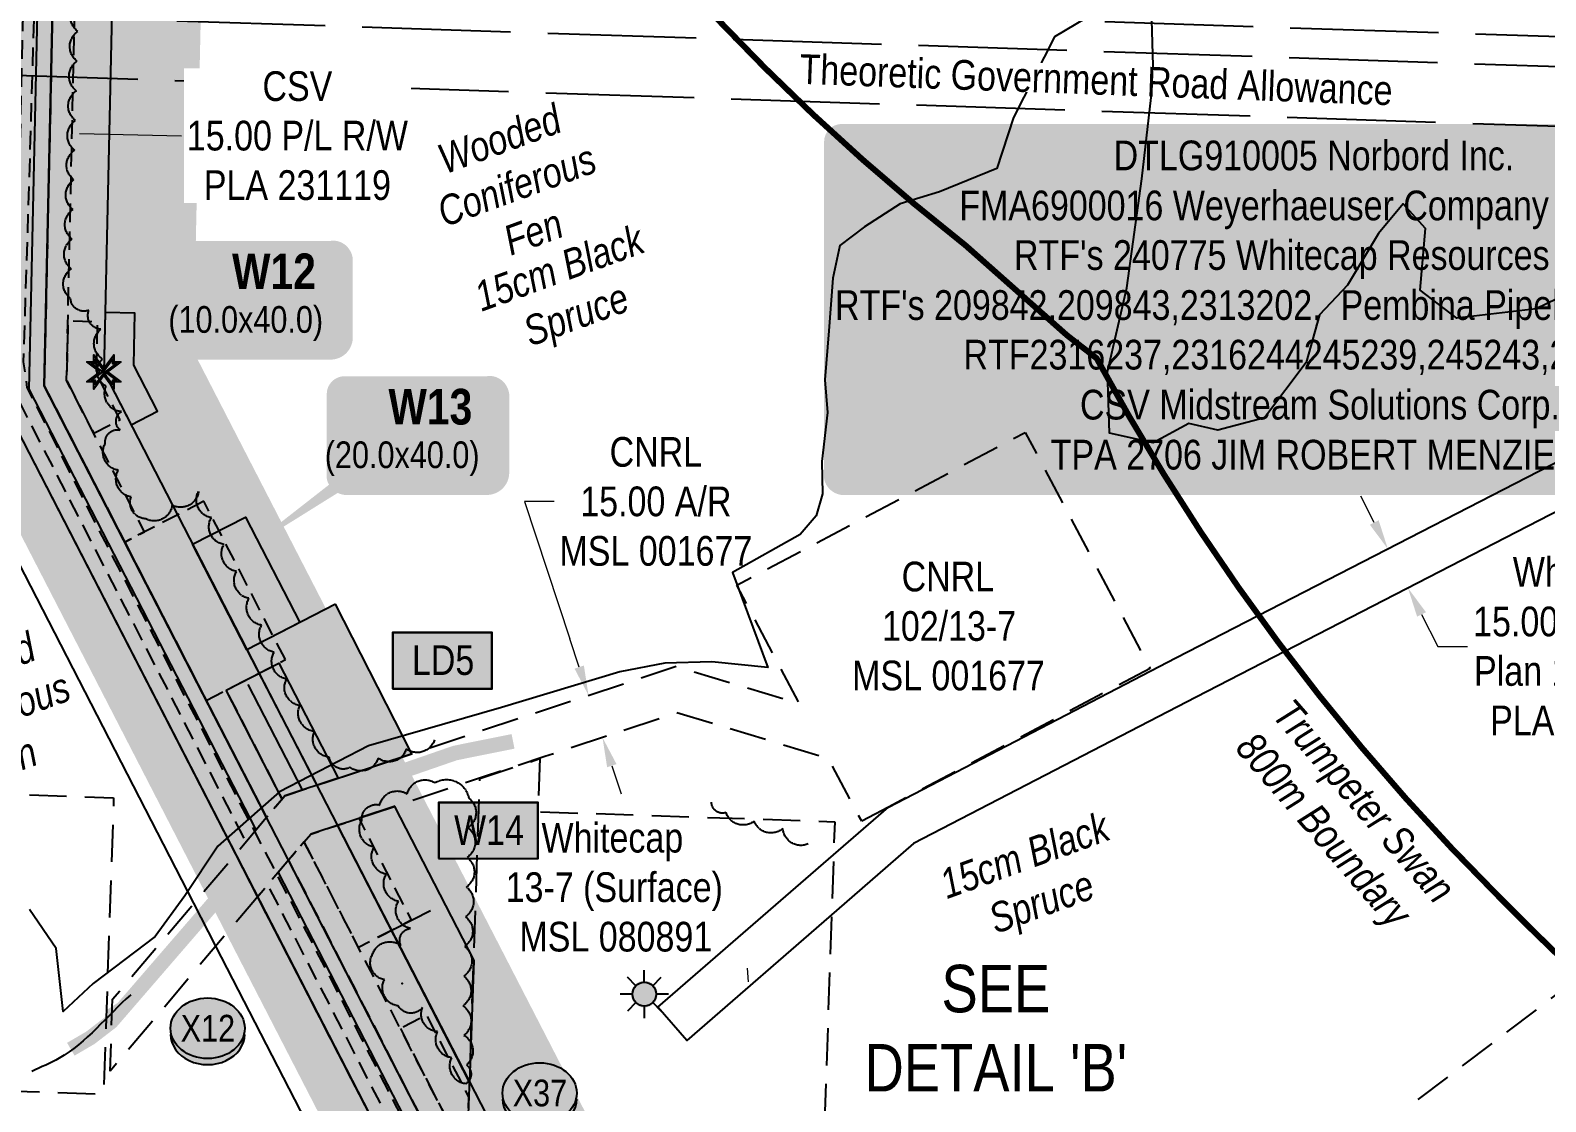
# Model space of a CAD drawing. Extents: x 347027 to 352250, y 6156875 to 6165050.
# Drawn here: x 349013 to 349524, y 6161330 to 6161691 of the extents above; entities that cross this region are included whole.
import ezdxf
from ezdxf.enums import TextEntityAlignment as Align

# ---------------------------------------------------------------- set-up
doc = ezdxf.new("R2010")
doc.units = 0
doc.header["$LTSCALE"] = 5
doc.header["$PDSIZE"] = 20
for name, pattern in [('0', [1, 1, 0]), ('DASHDOT2', [5, 2.5, -1.25, 0, -1.25]), ('foc-ACCESSROAD', [3.75, 2.5, -1.25]), ('foc-UNSURVEYED', [12.5, 10, -2.5]), ('HIDDEN2', [1.875, 1.25, -0.625]), ('UG_PIPE', [1.875, 1.25, -0.625])]:
    doc.linetypes.add(name, pattern=pattern)
doc.layers.get('Defpoints').update_dxf_attribs({"color": 9})
for name, color, linetype in [('AS-PIPE-UG', 44, 'UG_PIPE'), ('AS-ROADS', 254, 'Continuous'), ('AS-SURFACE IMPACT', 7, 'Continuous'), ('AS-WILDLIFE', 131, 'DASHDOT2'), ('C-RW', 13, 'Continuous'), ('DETAIL-T', 7, 'Continuous'), ('F-RW', 190, 'Continuous'), ('F-WS', 190, 'foc-ACCESSROAD'), ('F-WS-S', 190, 'Continuous'), ('L-MON', 1, 'Continuous'), ('L-ROAD-T', 7, 'Continuous'), ('L-USEC', 7, 'foc-UNSURVEYED'), ('P-BUFFER-H 30m', 51, 'Continuous'), ('P-CROSSINGS', 250, 'Continuous'), ('P-PROPOSED', 10, 'Continuous'), ('P-PROPOSED-H', 21, 'Continuous'), ('P-TEMP-BLOCKS', 250, 'Continuous'), ('P-TEMP-H', 41, 'Continuous'), ('P-TEMP_LOG DECK', 46, 'Continuous'), ('P-TEMP_WORKSPACE', 46, 'Continuous'), ('P-WORKAREA', 113, 'Continuous'), ('P-WORKAREA-H', 111, 'Continuous'), ('T-BUSH', 110, '0'), ('T-BUSH-T', 110, 'Continuous'), ('T-EXISTING TFA', 220, 'HIDDEN2'), ('WETLAND', 143, 'Continuous'), ('WETLAND-T', 146, 'Continuous')]:
    doc.layers.add(name, color=color, linetype=linetype)
for name, color, linetype, lineweight in [('C-RW-T', 13, 'Continuous', 9), ('F-RW-T', 190, 'Continuous', 9), ('F-WS-T', 190, 'Continuous', 9), ('T-TEXT', 48, 'Continuous', 18)]:
    doc.layers.add(name, color=color, linetype=linetype, lineweight=lineweight)
doc.layers.add('CSV_Points', color=7, linetype='Continuous', plot=False)
doc.styles.add('100L', font='ARIALN.TTF', dxfattribs={"height": 11})
doc.styles.add('240', font='ARIALN.TTF', dxfattribs={"height": 30})
doc.styles.add('80', font='ARIALN.TTF', dxfattribs={"height": 10})
doc.styles.add('80CG', font='ARIALN.TTF', dxfattribs={"height": 10})
doc.styles.add('80L', font='ARIALN.TTF', dxfattribs={"height": 10})
doc.styles.add('BOLD', font='ARIALNB.TTF')
doc.styles.add('Crossing', font='ARIALN.TTF', dxfattribs={"height": 10})
doc.dimstyles.new('Compass 5 000', dxfattribs={"dimscale": 5, "dimtxt": 9, "dimasz": 2, "dimexe": 0.2, "dimexo": 0.0625, "dimgap": 0.5, "dimtad": 0, "dimtih": 1, "dimtoh": 1, "dimzin": 0, "dimdsep": 46, "dimtxsty": '80CG', "dimcen": 0.1, "dimse1": 1, "dimse2": 1, "dimclrd": 256, "dimclrt": 256, "dimaunit": 1, "dimadec": 4, "dimazin": 0, "dimtfac": 0.06, "dimtofl": 0, "dimtmove": 0, "dimatfit": 1, "dimfxl": 0.2, "dimtolj": 1, "dimtzin": 0, "dimlwd": -1, "dimarcsym": 0})

# ---------------------------------------------------------------- blocks, each defined once
blk = doc.blocks.new('*U34')
h = blk.add_hatch(color=255)
edge = h.paths.add_edge_path()
edge.add_line((-159, -62.5), (159, -62.5))
edge.add_arc((159, -56.5), 6, 270, 360)
edge.add_line((165, -56.5), (165, 55))
edge.add_arc((159, 55), 6, 0, 90)
edge.add_line((159, 61), (-159, 61))
edge.add_arc((-159, 55), 6, 90, 180)
edge.add_line((-165, 55), (-165, -56.5))
edge.add_arc((-159, -56.5), 6, 180, 270)
at = {"color": 44, "flags": 128}
blk.add_lwpolyline([(-159, -62.5, 3, 3, 0), (159, -62.5, 3, 3, 0.414214), (165, -56.5, 3, 3, 0), (165, 55, 3, 0, 0.414214), (159, 61, 0, 0, 0), (-159, 61, 0, 0, 0.414214), (-165, 55, 0, 0, 0), (-165, -56.5, 0, 3, 0.414214)], format="xyseb", close=True, dxfattribs=at)
at = {"color": 44, "style": '80'}
blk.add_attdef('ENTER_TEXT_001', (-35.99, -5), '', height=10, dxfattribs=at)
blk = doc.blocks.new('*D112')
at = {"layer": 'C-RW-T', "transparency": 16777216}
for p, q in [((348994.77, 6161657.14), (348984.77, 6161657.36)), ((349029.76, 6161656.36), (349064.09, 6161655.6))]:
    blk.add_line(p, q, dxfattribs=at)
for points in [[(348994.8, 6161658.81), (348994.73, 6161655.47), (349004.77, 6161656.92)], [(349029.79, 6161658.03), (349029.72, 6161654.7), (349019.76, 6161656.58)]]:
    blk.add_solid(points, dxfattribs=at)
at = {"layer": 'Defpoints', "color": 0, "transparency": 16777216}
for p in [(349004.72, 6161654.82), (349019.71, 6161654.49), (349019.76, 6161656.58)]:
    blk.add_point(p, dxfattribs=at)
at = {"layer": 'C-RW-T', "transparency": 16777216, "insert": (349103.18, 6161655.6), "char_height": 10, "attachment_point": 5, "style": '80CG', "bg_fill": 3, "box_fill_scale": 1.1, "bg_fill_color": 256, "bg_fill_true_color": 13158600, "bg_fill_transparency": 0}
blk.add_mtext('\\A1;CSV\\P15.00 P/L R/W\\PPLA 231119', dxfattribs=at)
blk = doc.blocks.new('*D75')
at = {"layer": 'Defpoints', "color": 0, "transparency": 16777216}
for p in [(349201.27, 6161467.16), (349129.04, 6161443.25), (349133.75, 6161429.02)]:
    blk.add_point(p, dxfattribs=at)
at = {"layer": 'F-RW-T', "transparency": 16777216}
for p, q in [((349189.68, 6161532.39), (349179.68, 6161532.39)), ((349179.68, 6161532.39), (349194.99, 6161486.15)), ((349198.13, 6161476.65), (349194.99, 6161486.15)), ((349209.12, 6161443.43), (349212.27, 6161433.94))]:
    blk.add_line(p, q, dxfattribs=at)
for points in [[(349199.71, 6161477.18), (349196.55, 6161476.13), (349201.27, 6161467.16)], [(349210.71, 6161443.95), (349207.54, 6161442.91), (349205.98, 6161452.92)]]:
    blk.add_solid(points, dxfattribs=at)
at = {"layer": 'F-RW-T', "transparency": 16777216, "insert": (349223.96, 6161532.39), "char_height": 10, "attachment_point": 5, "style": '80CG'}
blk.add_mtext('\\A1;CNRL\\P15.00 A/R\\PMSL 001677', dxfattribs=at)
blk = doc.blocks.new('*D79')
at = {"layer": 'Defpoints', "color": 0, "transparency": 16777216}
for p in [(349535.08, 6161549.63), (349541.86, 6161536.45), (349477.37, 6161503.28)]:
    blk.add_point(p, dxfattribs=at)
at = {"layer": 'F-RW-T', "transparency": 16777216}
for p, q in [((349466.02, 6161525.35), (349461.45, 6161534.24)), ((349481.95, 6161494.39), (349487.49, 6161483.61)), ((349487.49, 6161483.61), (349497.49, 6161483.61))]:
    blk.add_line(p, q, dxfattribs=at)
for points in [[(349467.5, 6161526.11), (349464.54, 6161524.59), (349470.59, 6161516.46)], [(349483.43, 6161495.15), (349480.46, 6161493.63), (349477.37, 6161503.28)]]:
    blk.add_solid(points, dxfattribs=at)
at = {"layer": 'F-RW-T', "transparency": 16777216, "insert": (349536.58, 6161483.61), "char_height": 10, "attachment_point": 5, "style": '80CG'}
blk.add_mtext('\\A1;Whitecap\\P15.00 P/L R/W\\PPlan 102 3690\\PPLA 081165', dxfattribs=at)
blk = doc.blocks.new('TEMP')
h = blk.add_hatch(color=255)
h.dxf.hatch_style = 1
h.paths.add_polyline_path([(-1.15, -0.67), (-0.67, -0.67), (-0.67, -1.15), (0, -0.25), (0.67, -1.15), (0.67, -0.67), (1.15, -0.67), (0.25, 0), (1.15, 0.67), (0.67, 0.67), (0.67, 1.15), (0, 0.25), (-0.67, 1.15), (-0.67, 0.67), (-1.15, 0.67), (-0.25, 0)])
h = blk.add_hatch(color=1)
h.dxf.hatch_style = 1
h.paths.add_polyline_path([(-0.06, 0), (0.57, -0.85), (0.57, -0.36), (0, 0.06), (-0.85, -0.57), (-0.36, -0.57), (0.06, 0), (-0.57, 0.85), (-0.57, 0.36), (0, -0.06), (0.85, 0.57), (0.36, 0.57)])
at = {"color": 1}
for p, q in [((-0.08, 0), (0.08, 0)), ((0, 0.08), (0, -0.08))]:
    blk.add_line(p, q, dxfattribs=at)
at = {"color": 255, "flags": 128}
blk.add_lwpolyline([(-0.25, 0), (-1.15, 0.67), (-0.67, 0.67), (-0.67, 1.15), (0, 0.25), (0.67, 1.15), (0.67, 0.67), (1.15, 0.67), (0.25, 0), (1.15, -0.67), (0.67, -0.67), (0.67, -1.15), (0, -0.25), (-0.67, -1.15), (-0.67, -0.67), (-1.15, -0.67)], close=True, dxfattribs=at)
at = {"color": 1, "flags": 128}
blk.add_lwpolyline([(-0.08, 0), (-0.85, 0.57), (-0.57, 0.57), (-0.57, 0.85), (0, 0.08), (0.57, 0.85), (0.57, 0.57), (0.85, 0.57), (0.08, 0), (0.85, -0.57), (0.57, -0.57), (0.57, -0.85), (0, -0.08), (-0.57, -0.85), (-0.57, -0.57), (-0.85, -0.57)], close=True, dxfattribs=at)
blk = doc.blocks.new('xing2')
h = blk.add_hatch(color=50)
h.dxf.hatch_style = 1
edge = h.paths.add_edge_path()
edge.add_ellipse((0, 0), major_axis=(-12.5, 0), ratio=0.816297, start_angle=0, end_angle=360)
h = blk.add_hatch(color=250)
h.dxf.hatch_style = 1
edge = h.paths.add_edge_path()
edge.add_ellipse((0, -2.05), major_axis=(-12.5, 0), ratio=0.816297, start_angle=0, end_angle=180)
edge.add_line((12.5, -2.05), (12.5, 0))
edge.add_ellipse((0, 0), major_axis=(-12.5, 0), ratio=0.816297, start_angle=0, end_angle=180, ccw=False)
edge.add_line((-12.5, 0), (-12.5, -2.05))
at = {"color": 250}
blk.add_ellipse((0, 0), major_axis=(-12.5, 0), ratio=0.816297, dxfattribs=at)
blk.add_ellipse((0, -2.05), major_axis=(-12.5, 0), ratio=0.816297, start_param=0, end_param=3.141593, dxfattribs=at)
at = {"color": 250, "style": 'Crossing'}
blk.add_attdef('CROSSING', text='', height=9, dxfattribs=at).set_placement((0.09, 0.02), align=Align.MIDDLE_CENTER)
at = {"color": 250, "style": 'Crossing', "flags": 1}
for tag, p in [('OWNER', (0.09, -12.49)), ('DESCRIPTION', (0.09, -25.77)), ('LOCATION', (0.09, -39.3)), ('DWG_REF', (0.09, -52.84))]:
    blk.add_attdef(tag, text='', height=9, dxfattribs=at).set_placement(p, align=Align.MIDDLE_CENTER)
blk = doc.blocks.new('*U166')
h = blk.add_hatch(color=191)
edge = h.paths.add_edge_path()
edge.add_line((-24, -20), (24, -20))
edge.add_arc((24, -14), 6, 270, 360)
edge.add_line((30, -14), (30, 12.5))
edge.add_arc((24, 12.5), 6, 0, 90)
edge.add_line((24, 18.5), (-24, 18.5))
edge.add_arc((-24, 12.5), 6, 90, 180)
edge.add_line((-30, 12.5), (-30, -14))
edge.add_arc((-24, -14), 6, 180, 270)
at = {"color": 250, "flags": 128}
blk.add_lwpolyline([(-24, -20, 3, 3, 0), (24, -20, 3, 3, 0.414214), (30, -14, 3, 3, 0), (30, 12.5, 3, 0, 0.414214), (24, 18.5, 0, 0, 0), (-24, 18.5, 0, 0, 0.414214), (-30, 12.5, 0, 0, 0), (-30, -14, 0, 3, 0.414214)], format="xyseb", close=True, dxfattribs=at)
at = {"flags": 128}
blk.add_lwpolyline([(-40.71, -22.74, 0, 7.5, 0), (0, 0, 0, 0, 0)], format="xyseb", dxfattribs=at)
at = {"color": 250}
for tag, p, height, style in [('TEMP_AREA_W1_001', (-9.21, 2.24), 12, 'BOLD'), ('ENTER_TEXT_001', (-30.66, -12.47), 9, '80')]:
    blk.add_attdef(tag, p, '', height=height, dxfattribs=dict(at, style=style))
blk = doc.blocks.new('*U171')
h = blk.add_hatch(color=191)
edge = h.paths.add_edge_path()
edge.add_line((-24, -20), (24, -20))
edge.add_arc((24, -14), 6, 270, 360)
edge.add_line((30, -14), (30, 12.5))
edge.add_arc((24, 12.5), 6, 0, 90)
edge.add_line((24, 18.5), (-24, 18.5))
edge.add_arc((-24, 12.5), 6, 90, 180)
edge.add_line((-30, 12.5), (-30, -14))
edge.add_arc((-24, -14), 6, 180, 270)
at = {"color": 250, "flags": 128}
blk.add_lwpolyline([(-24, -20, 3, 3, 0), (24, -20, 3, 3, 0.414214), (30, -14, 3, 3, 0), (30, 12.5, 3, 0, 0.414214), (24, 18.5, 0, 0, 0), (-24, 18.5, 0, 0, 0.414214), (-30, 12.5, 0, 0, 0), (-30, -14, 0, 3, 0.414214)], format="xyseb", close=True, dxfattribs=at)
at = {"flags": 128}
blk.add_lwpolyline([(-58.46, -40.88, 0, 7.5, 0), (0, 0, 0, 0, 0)], format="xyseb", dxfattribs=at)
at = {"color": 250}
for tag, p, height, style in [('TEMP_AREA_W1_001', (-9.21, 2.24), 12, 'BOLD'), ('ENTER_TEXT_001', (-30.66, -12.47), 9, '80')]:
    blk.add_attdef(tag, p, '', height=height, dxfattribs=dict(at, style=style))
blk = doc.blocks.new('Temporary Area')
h = blk.add_hatch(color=191)
h.dxf.hatch_style = 1
h.paths.add_polyline_path([(-16.83, -9.44), (16.33, -9.44), (16.33, 9.05), (-16.83, 9.05)])
at = {"color": 250}
for points in [[(-17.03, -9.64), (16.53, -9.64), (16.53, 9.25), (-17.03, 9.25)], [(-16.93, -9.54), (16.43, -9.54), (16.43, 9.15), (-16.93, 9.15)]]:
    blk.add_lwpolyline(points, close=True, dxfattribs=at)
at = {"color": 250, "style": '80L'}
blk.add_attdef('TEMPORARY', text='', height=9, dxfattribs=at).set_placement((0, -0.15), align=Align.MIDDLE_CENTER)
blk = doc.blocks.new('GAS')
h = blk.add_hatch(color=255)
h.dxf.hatch_style = 1
edge = h.paths.add_edge_path()
edge.add_arc((0, 0), 0.9, 0, 360)
for p, q in [((-0.57, 0.57), (-1.14, 1.14)), ((0, 0.81), (0, 1.62)), ((0.57, 0.57), (1.14, 1.14)), ((-0.81, 0), (-1.62, 0)), ((1.62, 0), (0.81, 0)), ((-0.57, -0.57), (-1.14, -1.14)), ((0, -0.81), (0, -1.62)), ((1.14, -1.14), (0.57, -0.57))]:
    blk.add_line(p, q)
blk.add_circle((0, 0), 0.8)

msp = doc.modelspace()

# ---------------------------------------------------------------- hatches: boundary and pattern name
at = {"layer": 'P-BUFFER-H 30m'}
h = msp.add_hatch(color=256, dxfattribs=at)
h.dxf.hatch_style = 1
edge = h.paths.add_edge_path()
edge.add_line((350561.679, 6159856.31), (350365.971, 6160285.611))
edge.add_line((350365.971, 6160285.611), (350220.064, 6160604.78))
edge.add_line((350220.064, 6160604.78), (350183.732, 6160605.048))
edge.add_arc((350183.953, 6160635.039), 29.992, 204.53263, 269.57728, ccw=False)
edge.add_line((350156.668, 6160622.586), (350114.564, 6160714.837))
edge.add_line((350114.564, 6160714.837), (349783.39, 6160716.713))
edge.add_arc((349766.947, 6160741.796), 29.992, 269.67404, 303.24652, ccw=False)
edge.add_line((349766.776, 6160711.805), (349618.728, 6160712.647))
edge.add_arc((349618.898, 6160742.639), 29.992, 216.84616, 269.67404, ccw=False)
edge.add_line((349594.897, 6160724.653), (349508.141, 6160840.428))
edge.add_line((349508.141, 6160840.428), (349357.079, 6160871.781))
edge.add_arc((349363.174, 6160901.148), 29.992, 207.25605, 258.27461, ccw=False)
edge.add_line((349336.512, 6160887.412), (348991.208, 6161557.689))
edge.add_arc((349017.87, 6161571.424), 29.992, 178.72983, 207.25605, ccw=False)
edge.add_line((348987.885, 6161572.089), (348997.625, 6162011.367))
edge.add_line((348997.625, 6162011.367), (348940.987, 6162170.886))
edge.add_arc((348969.25, 6162180.921), 29.992, 164.58089, 199.54752, ccw=False)
edge.add_line((348940.338, 6162188.895), (348956.07, 6162245.937))
edge.add_line((348956.07, 6162245.937), (348974.144, 6162772.889))
edge.add_arc((349004.119, 6162771.861), 29.992, 166.39178, 178.03557, ccw=False)
edge.add_line((348974.968, 6162778.918), (348986.248, 6162825.512))
edge.add_line((348986.248, 6162825.512), (348996.803, 6163215.55))
edge.add_arc((349026.784, 6163214.739), 29.992, 160.53883, 178.44987, ccw=False)
edge.add_line((348998.505, 6163224.731), (349019.062, 6163282.907))
edge.add_line((349019.062, 6163282.907), (349024.619, 6163391.279))
edge.add_line((349024.619, 6163391.279), (349029.381, 6163608.615))
edge.add_arc((349059.366, 6163607.958), 29.992, 178.04193, 178.74483, ccw=False)
edge.add_line((349029.392, 6163608.983), (349039.815, 6163913.859))
edge.add_line((349039.815, 6163913.859), (349023.271, 6163975.867))
edge.add_arc((349052.25, 6163983.598), 29.992, 178.00118, 194.93846, ccw=False)
edge.add_line((349022.276, 6163984.644), (349041.614, 6164538.74))
edge.add_arc((349071.588, 6164537.694), 29.992, 88.00118, 178.00118, ccw=False)
edge.add_line((349072.634, 6164567.668), (349092.616, 6164566.97))
edge.add_arc((349091.57, 6164536.996), 29.992, -1.99676, 88.00118, ccw=False)
edge.add_line((349121.544, 6164535.951), (349102.465, 6163988.719))
edge.add_line((349102.465, 6163988.719), (349118.972, 6163926.759))
edge.add_arc((349089.991, 6163919.038), 29.992, -1.95528, 14.91783, ccw=False)
edge.add_line((349119.966, 6163918.014), (349109.338, 6163606.697))
edge.add_line((349109.338, 6163606.697), (349104.563, 6163388.794))
edge.add_arc((349074.578, 6163389.451), 29.992, 357.06446, 358.74483, ccw=False)
edge.add_line((349104.531, 6163387.915), (349098.564, 6163271.561))
edge.add_arc((349068.612, 6163273.097), 29.992, 340.53887, 357.06446, ccw=False)
edge.add_line((349096.89, 6163263.105), (349076.539, 6163205.512))
edge.add_line((349076.539, 6163205.512), (349066.055, 6162818.071))
edge.add_arc((349036.074, 6162818.883), 29.992, 346.39619, 358.44987, ccw=False)
edge.add_line((349065.224, 6162811.828), (349053.905, 6162765.055))
edge.add_line((349053.905, 6162765.055), (349035.804, 6162237.302))
edge.add_arc((349005.829, 6162238.33), 29.992, 344.58089, 358.03557, ccw=False)
edge.add_line((349034.742, 6162230.356), (349021.628, 6162182.809))
edge.add_line((349021.628, 6162182.809), (349076.07, 6162029.474))
edge.add_arc((349047.807, 6162019.439), 29.992, -1.27017, 19.54752, ccw=False)
edge.add_line((349077.791, 6162018.775), (349068.13, 6161583.021))
edge.add_line((349068.13, 6161583.021), (349396.688, 6160945.244))
edge.add_line((349396.688, 6160945.244), (349542.899, 6160914.898))
edge.add_arc((349536.804, 6160885.531), 29.992, 36.84697, 78.27461, ccw=False)
edge.add_line((349560.805, 6160903.517), (349644.01, 6160792.484))
edge.add_line((349644.01, 6160792.484), (349731.34, 6160791.99))
edge.add_arc((349747.777, 6160766.903), 29.992, 89.67556, 123.23317, ccw=False)
edge.add_line((349747.947, 6160796.894), (350146.943, 6160794.635))
edge.add_arc((350146.773, 6160764.643), 29.992, 24.53468, 89.67556, ccw=False)
edge.add_line((350174.057, 6160777.097), (350216.192, 6160684.79))
edge.add_line((350216.192, 6160684.79), (350252.67, 6160684.52))
edge.add_arc((350252.448, 6160654.529), 29.992, 24.54495, 89.57728, ccw=False)
edge.add_line((350279.73, 6160666.988), (350438.731, 6160318.817))
edge.add_line((350438.731, 6160318.817), (350631.522, 6159895.841))
edge.add_line((350631.522, 6159895.841), (350638.648, 6159888.334))
edge.add_arc((350616.895, 6159867.686), 29.992, 24.5325, 43.50837, ccw=False)
edge.add_line((350644.18, 6159880.139), (350902.004, 6159315.244))
edge.add_line((350902.004, 6159315.244), (351126.157, 6158824.124))
edge.add_line((351126.157, 6158824.124), (351234.707, 6158605.614))
edge.add_arc((351207.847, 6158592.27), 29.992, 26.12968, 26.41697, ccw=False)
edge.add_line((351234.774, 6158605.479), (351316.752, 6158438.36))
edge.add_arc((351289.825, 6158425.151), 29.992, 18.81193, 26.12968, ccw=False)
edge.add_line((351318.215, 6158434.822), (351333.914, 6158388.739))
edge.add_arc((351305.524, 6158379.068), 29.992, -91.88401, 18.81193, ccw=False)
edge.add_line((351304.538, 6158349.092), (351283.175, 6158349.794))
edge.add_arc((351284.161, 6158379.77), 29.992, 198.81152, 268.11599, ccw=False)
edge.add_line((351255.771, 6158370.099), (351244.739, 6158402.484))
edge.add_line((351244.739, 6158402.484), (351188.214, 6158484.513))
edge.add_arc((351212.911, 6158501.531), 29.992, 204.53982, 214.57005, ccw=False)
edge.add_line((351185.628, 6158489.075), (351171.897, 6158519.148))
edge.add_arc((351199.18, 6158531.605), 29.992, 183.01043, 204.53982, ccw=False)
edge.add_line((351169.229, 6158530.03), (351167.605, 6158560.922))
edge.add_line((351167.605, 6158560.922), (351054.161, 6158789.274))
edge.add_arc((351081.021, 6158802.618), 29.992, 204.5325, 206.41791, ccw=False)
edge.add_line((351053.737, 6158790.165), (350829.242, 6159282.034))
edge.add_line((350829.242, 6159282.034), (350574.884, 6159839.335))
edge.add_line((350574.884, 6159839.335), (350567.748, 6159846.855))
edge.add_arc((350589.506, 6159867.498), 29.992, 201.9032, 223.4937, ccw=False)
at = {"layer": 'P-PROPOSED-H'}
h = msp.add_hatch(color=256, dxfattribs=at)
h.dxf.hatch_style = 1
h.paths.add_polyline_path([(349071.588, 6164537.694), (349091.57, 6164536.996), (349072.336, 6163985.307), (349089.991, 6163919.038), (349079.357, 6163607.538), (349074.578, 6163389.451), (349068.612, 6163273.097), (349046.686, 6163211.048), (349036.074, 6162818.883), (349024.036, 6162769.138), (349005.829, 6162238.33), (348990.204, 6162181.676), (349047.807, 6162019.439), (349037.976, 6161576.064), (349376.58, 6160918.786), (349536.804, 6160885.531), (349628.943, 6160762.577), (349747.609, 6160761.905), (349747.777, 6160766.903), (350146.773, 6160764.643), (350196.848, 6160654.939), (350252.448, 6160654.529), (350411.449, 6160306.358), (350606.313, 6159878.834), (350616.895, 6159867.686), (350874.72, 6159302.791), (351099.077, 6158811.223), (351207.847, 6158592.27), (351289.825, 6158425.151), (351305.524, 6158379.068), (351284.161, 6158379.77), (351271.791, 6158416.084), (351212.911, 6158501.531), (351199.18, 6158531.605), (351197.229, 6158568.702), (351081.021, 6158802.618), (350856.526, 6159294.487), (350600.089, 6159856.344), (350589.506, 6159867.498), (350393.255, 6160298.066), (350239.396, 6160634.63), (350183.953, 6160635.039), (350133.893, 6160744.72), (349767.107, 6160746.798), (349766.947, 6160741.796), (349618.898, 6160742.639), (349525.341, 6160867.49), (349363.174, 6160901.148), (349017.87, 6161571.424), (349027.731, 6162016.21), (348969.25, 6162180.921), (348985.923, 6162241.373), (349004.119, 6162771.861), (349016.143, 6162821.534), (349026.784, 6163214.739), (349048.792, 6163277.021), (349054.595, 6163390.182), (349059.366, 6163607.958), (349069.942, 6163917.287), (349052.25, 6163983.598), (349071.588, 6164537.694), (349091.57, 6164536.996)])
at = {"layer": 'P-TEMP-H'}
h = msp.add_hatch(color=256, dxfattribs=at)
h.dxf.hatch_style = 1
h.paths.add_polyline_path([(349047.132, 6161558.285), (349056.019, 6161562.864), (349048.026, 6161578.379), (349048.413, 6161595.829), (349038.418, 6161596.05), (349037.976, 6161576.064)])
h = msp.add_hatch(color=256, dxfattribs=at)
h.dxf.hatch_style = 1
h.paths.add_polyline_path([(349067.88, 6161518.017), (349085.654, 6161527.174), (349104.022, 6161491.652), (349086.193, 6161482.467)])
h = msp.add_hatch(color=256, dxfattribs=at)
h.dxf.hatch_style = 1
h.paths.add_polyline_path([(349115.978, 6161497.811), (349086.193, 6161482.467), (349109.694, 6161436.85), (349141.76, 6161447.463)])
h = msp.add_hatch(color=256, dxfattribs=at)
h.dxf.hatch_style = 1
h.paths.add_polyline_path([(349116.645, 6161423.355), (349135.861, 6161429.715), (349162.586, 6161377.838), (349161.201, 6161336.866)])
at = {"layer": 'P-WORKAREA-H'}
h = msp.add_hatch(color=256, dxfattribs=at)
h.dxf.hatch_style = 1
h.paths.add_polyline_path([(348989.219, 6162337.447), (348985.923, 6162241.373), (348969.25, 6162180.921), (349027.731, 6162016.21), (349017.87, 6161571.424), (349092.787, 6161426.001), (349089.291, 6161421.873), (349012.844, 6161570.265), (349022.714, 6162015.403), (348964.013, 6162180.732), (348980.948, 6162242.134), (348984.223, 6162337.619)])
h = msp.add_hatch(color=256, dxfattribs=at)
h.dxf.hatch_style = 1
h.paths.add_polyline_path([(349096.722, 6161407.447), (349278.473, 6161054.648), (349282.508, 6161057.73), (349100.219, 6161411.574)])

# ---------------------------------------------------------------- linework, layer by layer
at = {"layer": 'AS-PIPE-UG', "flags": 128}
msp.add_lwpolyline([(350606.233, 6159822.139), (350581.856, 6159876.103), (350566.294, 6159911.063), (350525.485, 6160000.319), (350489.242, 6160081.675), (350451.621, 6160162.819), (350393.162, 6160290.907), (350342.291, 6160403.923), (350307.912, 6160478.514), (350271.854, 6160556.687), (350225.734, 6160657.228), (350183.694, 6160750.235), (350178.989, 6160760.653), (350176.652, 6160765.131), (350174.165, 6160767.084), (350169.149, 6160767.253), (350159.026, 6160766.921), (350131.252, 6160766.156), (350038.434, 6160766.884), (349962.199, 6160767.153), (349911.572, 6160767.319), (349821.111, 6160768.301), (349768.205, 6160768.17), (349704.173, 6160766.324), (349645.277, 6160766.557), (349615.536, 6160766.894), (349602.678, 6160766.995), (349595.354, 6160767.123), (349591.057, 6160767.235), (349585.535, 6160768.048), (349582.122, 6160772.777), (349574.905, 6160783.175), (349560.098, 6160802.908), (349541.923, 6160826.232), (349527.078, 6160845.883), (349522.007, 6160852.699), (349517.984, 6160857.478), (349509.628, 6160859.383), (349501.753, 6160861.328), (349458.035, 6160870.269), (349397.689, 6160882.358), (349372.382, 6160887.911), (349363.03, 6160889.734), (349359.052, 6160890.461), (349355.841, 6160893.738), (349350.972, 6160902.952), (349326.169, 6160951.045), (349297.167, 6161008.625), (349263.323, 6161077.612), (349237.273, 6161132.678), (349206.647, 6161191.52), (349124.944, 6161351.368), (349033.772, 6161527.891), (349019.97, 6161555.459), (349012.16, 6161570.787), (349010.934, 6161579.501), (349012.873, 6161640.399), (349016.169, 6161754.347), (349018.203, 6161852.355), (349019.66, 6161927.098), (349021.134, 6162005.991), (349020.773, 6162015.835), (349016.857, 6162029.396), (348976.215, 6162143.455), (348970.748, 6162158.469), (348968.334, 6162166.274), (348964.911, 6162175.797), (348964.201, 6162182.671), (348966.936, 6162196.511), (348979.042, 6162236.427), (348979.873, 6162248.389), (348980.402, 6162266.585), (348981.091, 6162296.204), (348982.412, 6162332.921), (348996.658, 6162748.658), (348994.563, 6162773.577), (348996.214, 6162780.969), (348998.701, 6162789.867), (349000.157, 6162796.317), (349009.301, 6162832.048), (349010.858, 6162838.707), (349012.97, 6162849.73), (349016.052, 6162901.998), (349018.784, 6163063.771), (349022.035, 6163145.951), (349025.679, 6163219.387), (349026.925, 6163230.185), (349029.068, 6163235.561), (349033.709, 6163247.646), (349038.683, 6163261.26), (349043.091, 6163274.224), (349044.189, 6163284.381), (349045.101, 6163310.608), (349048.614, 6163392.995), (349052.321, 6163534.578), (349055.417, 6163647.465), (349059.034, 6163750.988), (349061.617, 6163816.331), (349060.481, 6163826.642), (349058.231, 6163843.244), (349056.507, 6163864.63), (349059.206, 6163928.427), (349055.245, 6163953.174), (349047.717, 6163973.031), (349047.366, 6163984.451), (349047.801, 6164003.503), (349048.981, 6164029.197), (349049.861, 6164060.916), (349053.619, 6164118.51), (349056.581, 6164219.829), (349059.451, 6164307.086), (349063.279, 6164397.644), (349064.376, 6164460.371), (349063.394, 6164486.11)], dxfattribs=at)
at = {"layer": 'AS-ROADS', "const_width": 4.999, "flags": 128}
msp.add_lwpolyline([(349026.835, 6161347.929), (349033.375, 6161351.743), (349040.431, 6161357.164), (349085.958, 6161409.844), (349096.582, 6161420.519), (349112.14, 6161430.496), (349133.096, 6161439.674), (349156.293, 6161447.696), (349175.841, 6161451.619)], dxfattribs=at)
at = {"layer": 'AS-WILDLIFE', "const_width": 2, "flags": 128}
msp.add_lwpolyline([(349544.598, 6161363.956), (349535.644, 6161372.155), (349518.854, 6161388.46), (349507.865, 6161399.449), (349492.026, 6161415.708), (349476.666, 6161432.42), (349461.798, 6161449.571), (349447.433, 6161467.146), (349433.585, 6161485.131), (349420.265, 6161503.51), (349407.484, 6161522.268), (349395.253, 6161541.389), (349383.582, 6161560.857), (349372.48, 6161580.655), (349362.538, 6161588.364), (349328.343, 6161618.656), (349310.776, 6161632.861), (349293.635, 6161647.579), (349276.936, 6161662.797), (349260.694, 6161678.501), (349244.923, 6161694.677), (349229.636, 6161711.312), (349214.847, 6161728.391), (349200.568, 6161745.9), (349186.813, 6161763.822), (349177.822, 6161775.809), (349163.704, 6161795.233), (349150.175, 6161815.072), (349137.249, 6161835.309), (349124.935, 6161855.924), (349113.246, 6161876.899), (349102.192, 6161898.216), (349091.783, 6161919.855), (349082.028, 6161941.797), (349072.937, 6161964.022), (349064.516, 6161986.51), (349056.775, 6162009.24), (349049.719, 6162032.193), (349043.355, 6162055.347), (349037.69, 6162078.681), (349032.727, 6162102.176), (349028.472, 6162125.808), (349027.828, 6162130.127)], dxfattribs=at)
at = {"layer": 'C-RW', "flags": 128}
for points in [[(349017.272, 6163232.832), (349006.825, 6162846.78), (348989.183, 6162773.904), (348970.996, 6162243.655), (348953.538, 6162180.355), (349012.678, 6162013.788), (349002.792, 6161567.945), (349353.12, 6160887.919), (349516.744, 6160853.958), (349585.092, 6160762.825), (349747.609, 6160761.905), (349747.777, 6160766.903), (350163.319, 6160764.55), (350379.614, 6160291.836), (350576.901, 6159858.996)], [(350589.506, 6159867.498), (350393.255, 6160298.066), (350175.686, 6160774.477), (349592.622, 6160777.779), (349525.341, 6160867.49), (349363.174, 6160901.148), (349017.87, 6161571.424), (349027.731, 6162016.21), (348969.25, 6162180.921), (348985.923, 6162241.373), (349004.119, 6162771.861), (349016.143, 6162821.534), (349026.784, 6163214.739)]]:
    msp.add_lwpolyline(points, dxfattribs=at)
at = {"layer": 'CSV_Points'}
msp.add_point((349138.48, 6161370.015), dxfattribs=at)
at = {"layer": 'F-RW'}
for points in [[(349687.26, 6159957.787), (349689.078, 6159997.995), (349690.541, 6160043.061), (349697.591, 6160260.218), (349689.537, 6160273.286), (349431.873, 6160691.39), (349345.205, 6160859.615), (349268.002, 6161009.46), (349261.219, 6161022.626), (349258.697, 6161027.52), (349254.254, 6161036.145), (349075.734, 6161382.671), (349068.302, 6161397.098), (348982.69, 6161563.307), (348985.204, 6161676.708), (348985.873, 6161706.87)], [(349005.858, 6161706.207), (349005.189, 6161676.045), (349002.792, 6161567.945), (349082.29, 6161413.609), (349089.721, 6161399.182), (349270.394, 6161048.471), (349274.84, 6161039.844), (349277.36, 6161034.952), (349284.144, 6161021.784), (349368.087, 6160858.858), (349449.294, 6160701.235), (349690.769, 6160309.407), (349717.773, 6160265.591), (349710.525, 6160042.399), (349709.058, 6159997.205), (349707.263, 6159957.507)]]:
    msp.add_lwpolyline(points, dxfattribs=at)
msp.add_lwpolyline([(349284.799, 6161394.649), (349234.391, 6161350.862), (349224.674, 6161362.047), (349285.482, 6161414.869), (349302.345, 6161429.504), (349399.192, 6161479.728), (349576.468, 6161570.916), (349604.752, 6161595.595), (349625.529, 6161609.558), (349690.686, 6161653.345), (349694.503, 6161655.913), (349701.533, 6161652.986), (349710.913, 6161649.088), (349668.195, 6161620.379), (349613.791, 6161583.818), (349584.851, 6161558.566), (349405.988, 6161466.562), (349310.808, 6161417.242), (349284.799, 6161394.649)], close=True, dxfattribs=at)
at = {"layer": 'F-WS', "flags": 128}
for points in [[(349302.345, 6161429.504), (349293.305, 6161424.703), (349282.113, 6161445.839), (349230.992, 6161461.2), (349186.512, 6161446.478), (349166.277, 6161439.782), (349107.688, 6161420.391), (349040.061, 6161340.562), (349040.891, 6161364.74), (349098.972, 6161433.301), (349230.774, 6161476.924), (349272.251, 6161464.46), (349251.198, 6161504.219), (349348.384, 6161555.682), (349390.491, 6161476.167), (349302.345, 6161429.504)], [(349184.89, 6161445.836), (349184.287, 6161427.944), (349284.211, 6161424.564), (349283.861, 6161414.227), (349283.177, 6161394.007), (349280.156, 6161304.659), (349160.25, 6161308.714), (349164.303, 6161428.62), (349164.655, 6161439.139), (349184.89, 6161445.836)], [(348970.137, 6161334.951), (348917.941, 6161336.68), (348919.803, 6161391), (348920.328, 6161406.308), (348921.367, 6161436.595), (349041.27, 6161432.624), (349039.559, 6161382.717), (349038.73, 6161358.539), (349037.844, 6161332.709), (348990.124, 6161334.289), (348970.137, 6161334.951)], [(349645.953, 6161305.63), (349550.36, 6161233.143), (349545.409, 6161239.661), (349539.934, 6161246.87), (349536.341, 6161251.602), (349477.803, 6161328.683), (349573.396, 6161401.171), (349629.386, 6161327.445), (349641.479, 6161311.523), (349645.953, 6161305.63)]]:
    msp.add_lwpolyline(points, close=True, dxfattribs=at)
at = {"layer": 'L-USEC'}
for p, q in [((349737.549, 6161681.986), (348932.606, 6161708.622)), ((349737.216, 6161671.931), (348932.297, 6161698.566)), ((349736.551, 6161651.83), (348931.608, 6161678.466))]:
    msp.add_line(p, q, dxfattribs=at)
at = {"layer": 'P-PROPOSED', "flags": 128}
for points in [[(350589.506, 6159867.498), (350393.255, 6160298.066), (350239.396, 6160634.63), (350183.953, 6160635.039), (350133.893, 6160744.72), (349767.107, 6160746.798), (349766.947, 6160741.796), (349618.898, 6160742.639), (349525.341, 6160867.49), (349363.174, 6160901.148), (349017.87, 6161571.424), (349027.731, 6162016.21), (348969.25, 6162180.921), (348985.923, 6162241.373), (349004.119, 6162771.861), (349016.143, 6162821.534), (349026.784, 6163214.739)], [(349046.686, 6163211.048), (349036.074, 6162818.883), (349024.036, 6162769.138), (349005.829, 6162238.33), (348990.204, 6162181.676), (349047.807, 6162019.439), (349037.976, 6161576.064), (349376.58, 6160918.786), (349536.804, 6160885.531), (349628.943, 6160762.577), (349747.609, 6160761.905), (349747.777, 6160766.903), (350146.773, 6160764.643), (350196.848, 6160654.939), (350252.448, 6160654.529), (350411.449, 6160306.358), (350606.313, 6159878.834)]]:
    msp.add_lwpolyline(points, dxfattribs=at)
at = {"layer": 'P-TEMP-H', "flags": 128}
for points in [[(349104.89, 6161435.26), (349086.571, 6161470.819)], [(349130.446, 6161385.651), (349147.974, 6161394.68)]]:
    msp.add_lwpolyline(points, dxfattribs=at)
at = {"layer": 'P-TEMP_LOG DECK'}
msp.add_lwpolyline([(349115.978, 6161497.811), (349086.193, 6161482.467), (349109.694, 6161436.85), (349141.76, 6161447.463)], close=True, dxfattribs=at)
at = {"layer": 'P-TEMP_WORKSPACE', "flags": 128}
for points in [[(349047.132, 6161558.285), (349056.019, 6161562.864), (349048.026, 6161578.379), (349048.413, 6161595.829), (349038.418, 6161596.05), (349037.976, 6161576.064)], [(349067.88, 6161518.017), (349085.654, 6161527.174), (349104.022, 6161491.652), (349086.193, 6161482.467)], [(349116.645, 6161423.355), (349135.861, 6161429.715), (349162.586, 6161377.838), (349161.201, 6161336.866)]]:
    msp.add_lwpolyline(points, close=True, dxfattribs=at)
at = {"layer": 'P-WORKAREA', "flags": 128}
for points in [[(348989.219, 6162337.447), (348985.923, 6162241.373), (348969.25, 6162180.921), (349027.731, 6162016.21), (349017.87, 6161571.424), (349092.787, 6161426.001), (349089.291, 6161421.873), (349012.844, 6161570.265), (349022.714, 6162015.403), (348964.013, 6162180.732), (348980.948, 6162242.134), (348984.223, 6162337.619)], [(349096.722, 6161407.447), (349278.473, 6161054.648), (349282.508, 6161057.73), (349100.219, 6161411.574)]]:
    msp.add_lwpolyline(points, close=True, dxfattribs=at)
at = {"layer": 'T-BUSH', "flags": 128}
for points in [[(349149.417, 6161452.198, -0.5205671), (349139.912, 6161449.092, -0.5205671), (349130.406, 6161445.986, -0.5205671), (349120.901, 6161442.88, -0.5205671), (349113.919, 6161446.311, -0.5205671), (349108.966, 6161454.998, -0.5205671), (349104.012, 6161463.685, -0.5205671), (349099.545, 6161472.623, -0.5205671), (349095.32, 6161481.687, -0.5205671), (349091.094, 6161490.75, -0.5205671), (349086.868, 6161499.813, -0.5205671), (349082.642, 6161508.877, -0.5205671), (349078.417, 6161517.94, -0.5205671), (349074.191, 6161527.003, -0.5205671), (349069.868, 6161535.781, -0.5205671), (349060.984, 6161531.189, -0.5205671), (349052.101, 6161526.597, -0.5205671), (349047.188, 6161533.973, -0.5205671), (349042.81, 6161542.964, -0.5205671), (349038.433, 6161551.955, -0.5205671), (349043.49, 6161556.49, -0.5205671), (349043.893, 6161562.717, -0.5205671), (349038.721, 6161571.276, -0.5205671), (349037.518, 6161580.458, -0.5205671), (349036.986, 6161590.444, -0.5205671), (349032.941, 6161596.867, -0.5205671), (349026.734, 6161600.796, -0.5205671), (349027.016, 6161610.792, -0.5205671), (349027.299, 6161620.788, -0.5205671), (349027.582, 6161630.784, -0.5205671), (349027.864, 6161640.78, -0.5205671), (349028.147, 6161650.776, -0.5205671), (349028.43, 6161660.772, -0.5205671), (349028.712, 6161670.768, -0.5205671), (349028.969, 6161680.764, -0.5205671), (349029.216, 6161690.761, -0.5205671), (349029.463, 6161700.758, -0.5205671), (349029.71, 6161710.755, -0.5205671), (349029.956, 6161720.752, -0.5205671), (349030.2, 6161730.749, -0.5205671), (349030.36, 6161740.748, -0.5205671), (349030.52, 6161750.747, -0.5205671), (349030.679, 6161760.745, -0.5205671), (349030.839, 6161770.744, -0.5205671), (349030.998, 6161780.743, -0.5205671), (349031.158, 6161790.741, -0.5205671), (349031.318, 6161800.74, -0.5205671), (349031.477, 6161810.739, -0.5205671), (349031.637, 6161820.738, -0.5205671), (349031.797, 6161830.736, -0.5205671), (349031.956, 6161840.735, -0.5205671), (349032.116, 6161850.734, -0.5205671), (349032.276, 6161860.733, -0.5205671), (349032.435, 6161870.731, -0.5205671), (349032.718, 6161880.726, -0.5205671), (349033.131, 6161890.718, -0.5205671), (349033.544, 6161900.709, -0.5205671), (349033.957, 6161910.701, -0.5205671), (349034.369, 6161920.692, -0.5205671), (349034.782, 6161930.684, -0.5205671), (349041.451, 6161935.146, -0.5205671), (349051.316, 6161936.783, -0.5205671), (349057.466, 6161941.6, -0.5205671), (349057.563, 6161951.6, -0.5205671), (349057.659, 6161961.599, -0.5205671), (349057.756, 6161971.599, -0.5205671), (349057.853, 6161981.598, -0.5205671), (349057.949, 6161991.598, -0.5205671), (349057.081, 6162000.6, -0.5205671), (349047.206, 6162000.315, -0.5205671), (349045.683, 6162010.199, -0.5205671), (349044.16, 6162020.082, -0.5205671), (349042.636, 6162029.965, -0.5205671), (349040.614, 6162039.336, -0.5205671), (349030.694, 6162040.599, -0.5205671), (349026, 6162048.375, -0.5205671), (349022.617, 6162057.785, -0.5205671), (349019.235, 6162067.196, -0.5205671), (349015.853, 6162076.607, -0.5205671), (349012.47, 6162086.017, -0.5205671), (349009.088, 6162095.428, -0.5205671), (349005.706, 6162104.838, -0.5205671), (349002.323, 6162114.249, -0.5205671), (348998.941, 6162123.66, -0.5205671), (348995.559, 6162133.07, -0.5205671), (348992.176, 6162142.481, -0.5205671), (348988.794, 6162151.891, -0.5205671), (348985.411, 6162161.302, -0.5205671), (348982.533, 6162170.83, -0.5205671), (348986.479, 6162179.214, -0.5205671), (348991.483, 6162187.434, -0.5205671), (348992.239, 6162197.405, -0.5205671), (348992.996, 6162207.377, -0.5205671), (348993.752, 6162217.348, -0.5205671), (348994.508, 6162227.319, -0.5205671), (348995.265, 6162237.291, -0.5205671), (348996.021, 6162247.262, -0.5205671), (348996.778, 6162257.233, -0.5205671), (348997.534, 6162267.205, -0.5205671), (348998.291, 6162277.176, -0.5205671), (348999.047, 6162287.147, -0.5205671), (348999.804, 6162297.119, -0.5205671), (349000.56, 6162307.09, -0.5205671), (349001.316, 6162317.061, -0.5205671), (349002.073, 6162327.033, -0.5205671), (349002.829, 6162337.004, -0.5205671), (349003.586, 6162346.975, -0.5205671), (349004.342, 6162356.947, -0.5205671), (349005.099, 6162366.918, -0.5205671), (349005.855, 6162376.889, -0.5205671), (349006.612, 6162386.861, -0.5205671), (349007.368, 6162396.832, -0.5205671), (349008.124, 6162406.804, -0.5205671), (349008.881, 6162416.775, -0.5205671), (349009.637, 6162426.746, -0.5205671), (349006.282, 6162434.105, -0.5205671), (349000.945, 6162440.318, -0.5205671), (349001.304, 6162450.311, -0.5205671), (349001.662, 6162460.305, -0.5205671), (349002.021, 6162470.298, -0.5205671), (349002.379, 6162480.292, -0.5205671), (349002.738, 6162490.286, -0.5205671), (349003.096, 6162500.279, -0.5205671), (349003.455, 6162510.273, -0.5205671), (349003.814, 6162520.266, -0.5205671), (349004.172, 6162530.26, -0.5205671), (349004.531, 6162540.253, -0.5205671), (349004.889, 6162550.247, -0.5205671), (349005.248, 6162560.241, -0.5205671), (349005.606, 6162570.234, -0.5205671), (349005.965, 6162580.228, -0.5205671), (349006.323, 6162590.221, -0.5205671), (349006.682, 6162600.215, -0.5205671), (349007.041, 6162610.208, -0.5205671), (349007.399, 6162620.202, -0.5205671), (349007.758, 6162630.196, -0.5205671), (349008.116, 6162640.189, -0.5205671), (349008.475, 6162650.183, -0.5205671), (349008.833, 6162660.176, -0.5205671), (349009.192, 6162670.17, -0.5205671), (349009.55, 6162680.163, -0.5205671), (349009.909, 6162690.157, -0.5205671), (349010.268, 6162700.151, -0.5205671), (349010.626, 6162710.144, -0.5205671), (349010.985, 6162720.138, -0.5205671), (349011.343, 6162730.131, -0.5205671), (349016.859, 6162734.189, -0.5205671), (349026.805, 6162733.148, -0.5205671), (349029.962, 6162740.336, -0.5205671), (349030.83, 6162750.298, -0.5205671), (349031.698, 6162760.26, -0.5205671), (349038.061, 6162762.986, -0.5205671)], [(349275.309, 6161417.119, -0.5205671), (349266.741, 6161422.271, -0.5205671), (349257.059, 6161424.724, -0.5205671), (349247.602, 6161427.654, -0.5205671), (349242.716, 6161431.193, -0.5205671)]]:
    msp.add_lwpolyline(points, format="xyb", dxfattribs=at)
msp.add_lwpolyline([(349160.905, 6161432.549, -0.5205671), (349160.627, 6161422.553, -0.5205671), (349160.348, 6161412.557, -0.5205671), (349160.07, 6161402.56, -0.5205671), (349159.791, 6161392.564, -0.5205671), (349159.513, 6161382.568, -0.5205671), (349159.234, 6161372.572, -0.5205671), (349158.956, 6161362.576, -0.5205671), (349159.287, 6161352.598, -0.5205671), (349160.144, 6161342.634, -0.5205671), (349159.924, 6161336.276, -0.5205671), (349155.17, 6161345.074, -0.5205671), (349150.416, 6161353.871, -0.5205671), (349145.35, 6161361.927, -0.5205671), (349137.162, 6161362.519, -0.5205671), (349132.486, 6161371.358, -0.5205671), (349128.495, 6161379.912, -0.5205671), (349138.058, 6161382.838, -0.5205671), (349141.309, 6161388.626, -0.5205671), (349137.213, 6161397.749, -0.5205671), (349133.116, 6161406.871, -0.5205671), (349129.02, 6161415.994, -0.5205671), (349124.923, 6161425.116, -0.5205671), (349130.912, 6161430.18, -0.5205671), (349140.186, 6161433.923, -0.5205671), (349149.459, 6161437.665, -0.5205671)], format="xyb", close=True, dxfattribs=at)
at = {"layer": 'T-EXISTING TFA', "flags": 128}
for points in [[(348949.234, 6162192.476), (348949.702, 6162206.1), (349017.696, 6162014.596), (349007.818, 6161569.105), (349085.786, 6161417.737)], [(349089.721, 6161399.182), (349270.394, 6161048.471), (349274.427, 6161051.558), (349093.218, 6161403.31), (349089.721, 6161399.182)]]:
    msp.add_lwpolyline(points, dxfattribs=at)
for points in [[(349025.989, 6161937.626), (349017.87, 6161571.424), (349045.004, 6161518.753), (349051.67, 6161522.187), (349025.408, 6161573.164), (349033.485, 6161937.46)], [(349034.565, 6161555.389), (349043.453, 6161559.967), (349035.46, 6161575.483), (349035.846, 6161592.932), (349025.851, 6161593.154), (349025.408, 6161573.164)], [(349072.476, 6161465.428), (349079.141, 6161468.862), (349098.032, 6161432.192), (349092.787, 6161426.001)], [(349105.464, 6161417.766), (349107.688, 6161420.391), (349123.849, 6161425.739), (349141.553, 6161391.373), (349123.778, 6161382.216)], [(349282.508, 6161057.73), (349288.561, 6161062.353), (349105.464, 6161417.766), (349100.219, 6161411.574)], [(349137.864, 6161354.874), (349160.283, 6161311.355), (349160.96, 6161331.872), (349146.751, 6161359.453)]]:
    msp.add_lwpolyline(points, close=True, dxfattribs=at)
at = {"layer": 'T-EXISTING TFA'}
msp.add_lwpolyline([(349071.667, 6161532.488), (349045.004, 6161518.753), (349072.476, 6161465.428), (349099.138, 6161479.163)], close=True, dxfattribs=at)
at = {"layer": 'T-EXISTING TFA', "linetype": 'ByBlock', "flags": 128}
msp.add_lwpolyline([(349079.141, 6161468.862), (349096.916, 6161478.019), (349116.897, 6161439.234), (349098.972, 6161433.301), (349098.032, 6161432.192)], close=True, dxfattribs=at)
at = {"layer": 'T-TEXT', "flags": 128}
msp.add_lwpolyline([(349255.168, 6161370.672), (349254.797, 6161375.263)], dxfattribs=at)
at = {"layer": 'WETLAND'}
for points in [[(349379.863, 6161701.806), (349358.291, 6161688.994), (349344.447, 6161661.777), (349338.849, 6161644.549), (349319.572, 6161636.679), (349306.279, 6161632.639), (349294.31, 6161624.98), (349285.96, 6161618.644), (349283.536, 6161607.603), (349282.218, 6161589.89), (349280.865, 6161573.394), (349281.79, 6161562.45), (349279.828, 6161545.937), (349280.144, 6161534.975), (349277.919, 6161527.597), (349272.614, 6161521.349), (349249.823, 6161508.501), (349261.716, 6161476.541), (349242.767, 6161478.432), (349226.933, 6161477.976), (349211.778, 6161475.101), (349171.901, 6161462.98), (349127.169, 6161450.11), (349097.141, 6161434.616), (349076.335, 6161416.34), (349065.238, 6161399.564), (349055.272, 6161385.868), (349034.396, 6161370.028), (349024.306, 6161360.595), (349021.865, 6161381.857), (349012.953, 6161395.009)], [(349582.471, 6161693.02), (349592.952, 6161667.723), (349599.71, 6161644.757), (349578.418, 6161622.201), (349544.665, 6161609.038), (349520.622, 6161597.374), (349493.896, 6161594.165), (349481.435, 6161603.558), (349483.274, 6161624.334), (349475.72, 6161632.649), (349467.475, 6161622.659), (349457.005, 6161605.291), (349447.542, 6161595.266), (349443.127, 6161579.292), (349429.038, 6161560.601), (349413.309, 6161556.49), (349403.495, 6161558.645), (349391.491, 6161552.204), (349376.77, 6161555.437), (349376.173, 6161576.142), (349382.673, 6161604.367), (349387.709, 6161641.082), (349391.598, 6161675.326), (349390.93, 6161698.468)]]:
    msp.add_lwpolyline(points, dxfattribs=at)

# ---------------------------------------------------------------- block references
at = {"layer": 'AS-SURFACE IMPACT'}
ref = msp.add_blockref('*U34', (349445.642, 6161598.6), dxfattribs=at)
ref.add_attrib('ENTER_TEXT_001', 'DTLG910005 Norbord Inc.', (349378.203, 6161643.992), dxfattribs={"layer": '0', "color": 44, "height": 10, "style": '80'})
ref.add_attrib('ENTER_TEXT_002', 'FMA6900016 Weyerhaeuser Company Limited', (349326.188, 6161627.148), dxfattribs={"layer": '0', "color": 44, "height": 10, "style": '80'})
ref.add_attrib('ENTER_TEXT_003', "RTF's 240775 Whitecap Resources Inc.", (349344.622, 6161610.441), dxfattribs={"layer": '0', "color": 44, "height": 10, "style": '80'})
ref.add_attrib('ENTER_TEXT_004', "RTF's 209842,209843,2313202,  Pembina Pipeline Corporation", (349284.332, 6161593.597), dxfattribs={"layer": '0', "color": 44, "height": 10, "style": '80'})
ref.add_attrib('ENTER_TEXT_005', 'RTF2316237,2316244245239,245243,245247', (349327.627, 6161576.889), dxfattribs={"layer": '0', "color": 44, "height": 10, "style": '80'})
ref.add_attrib('ENTER_TEXT_006', ' CSV Midstream Solutions Corp.', (349363.684, 6161560.045), dxfattribs={"layer": '0', "color": 44, "height": 10, "style": '80'})
ref.add_attrib('ENTER_TEXT_007', 'TPA 2706 JIM ROBERT MENZIES', (349356.992, 6161543.201), dxfattribs={"layer": '0', "color": 44, "height": 10, "style": '80'})
at = {"layer": 'F-WS-S', "color": 2, "xscale": 4.99868825, "yscale": 4.99868825, "zscale": 4.99868825}
msp.add_blockref('GAS', (349220.074, 6161366.479), dxfattribs=at)
at = {"layer": 'L-MON', "xscale": 4.998775000000006, "yscale": 4.998775000000006, "zscale": 4.998775000000006}
msp.add_blockref('TEMP', (349037.976, 6161576.064), dxfattribs=at)
at = {"layer": 'P-CROSSINGS', "xscale": 0.9994927142757499, "yscale": 0.9994927142757499, "zscale": 0.9994927142757499}
for p, values in [((349072.93, 6161354.987), {'CROSSING': 'X12'}), ((349184.803, 6161333.167), {'CROSSING': 'X37'})]:
    msp.add_blockref('xing2', p, dxfattribs=at).add_auto_attribs(values)
at = {"layer": 'P-TEMP-BLOCKS', "xscale": 0.999755, "yscale": 0.999755, "zscale": 0.999755}
for name, p, values in [('*U166', (349090.355, 6161601.712), {'TEMP_AREA_W1_001': 'W12', 'ENTER_TEXT_001': '(10.0x40.0)'}), ('*U171', (349143.06, 6161556.131), {'TEMP_AREA_W1_001': 'W13', 'ENTER_TEXT_001': '(20.0x40.0)'})]:
    msp.add_blockref(name, p, dxfattribs=at).add_auto_attribs(values)
at = {"layer": 'P-TEMP-BLOCKS', "color": 2}
ref = msp.add_blockref('Temporary Area', (349152.275, 6161479.011), dxfattribs=dict(at, xscale=0.99973765, yscale=0.99973765, zscale=0.99973765))
ref.add_attrib('TEMPORARY', 'LD5', dxfattribs={"layer": '0', "color": 250, "height": 9.9974, "style": '80L'}).set_placement((349152.275, 6161479.011), align=Align.MIDDLE_CENTER)
ref = msp.add_blockref('Temporary Area', (349167.746, 6161421.758), dxfattribs=dict(at, xscale=0.99973765, yscale=0.99973765, zscale=0.99973765))
ref.add_attrib('TEMPORARY', 'W14', dxfattribs={"layer": '0', "color": 250, "height": 9.9974, "style": '80L'}).set_placement((349167.746, 6161421.758), align=Align.MIDDLE_CENTER)

# ---------------------------------------------------------------- texts
at = {"layer": 'AS-WILDLIFE', "insert": (349454.225, 6161426.326), "char_height": 9.99755, "attachment_point": 5, "rotation": 310.92283, "style": '240'}
msp.add_mtext_dynamic_manual_height_columns('{\\fArial Narrow|b0|i1|c0|p34; Trumpeter Swan\\P800m Boundary}', width=87.69993, gutter_width=45.011, heights=[0], dxfattribs=at)
at = {"layer": 'DETAIL-T', "color": 3, "insert": (349338.52, 6161355.02), "char_height": 15.9958, "width": 87.74407, "attachment_point": 5, "style": '80CG'}
msp.add_mtext("SEE\\PDETAIL 'B'", dxfattribs=at)
at = {"layer": 'F-WS-T', "char_height": 9.99755, "attachment_point": 1, "style": '80L'}
for s, width, insert in [('\\pi17.173;CNRL\\P\\pi10.548;102/13-7\\P\\pi0.49202;MSL 001677', 64.536, (349289.597, 6161512.153)), ('\\pi12.754;Whitecap\\P\\pi0.67328;13-7 (Surface)\\P\\pi5.3243;MSL 080891', 72.62513, (349172.676, 6161424.176))]:
    msp.add_mtext_dynamic_manual_height_columns(s, width=width, gutter_width=50.025, heights=[0], dxfattribs=dict(at, insert=insert))
at = {"layer": 'T-BUSH-T', "char_height": 9.99755, "attachment_point": 1, "rotation": 20, "style": '100L'}
for insert in [(349160.961, 6161605.4), (349317.769, 6161407.548)]:
    msp.add_mtext_dynamic_manual_height_columns('\\pi0.91371;{\\fArial Narrow|b0|i1|c0|p34;15cm Black \\P\\pi12.374;Spruce}', width=59.93733, gutter_width=55.013, heights=[0], dxfattribs=dict(at, insert=insert))
at = {"layer": 'WETLAND-T', "char_height": 10, "attachment_point": 1, "rotation": 20, "style": '80L'}
for insert in [(349143.059, 6161649.639), (348965.865, 6161471.75)]:
    msp.add_mtext_dynamic_manual_height_columns('\\pi6.844;{\\fArial Narrow|b0|i1|c0|p34;Wooded \\P\\pi0.57521;Coniferous \\P\\pi18.287;Fen}', width=55.48194, gutter_width=50.012, heights=[0], dxfattribs=dict(at, insert=insert))

# ---------------------------------------------------------------- dimensions: what is measured, and where the dimension line sits
at = {"layer": 'F-RW-T'}
dim = msp.add_linear_dim(base=(349201.27, 6161467.159), p1=(349133.747, 6161429.015), p2=(349129.035, 6161443.252), angle=108.31308, text='CNRL\\P15.00 A/R\\PMSL 001677', dimstyle='Compass 5 000', override={"dimtmove": 1}, dxfattribs=at)
dim.commit()
dim.dimension.update_dxf_attribs({"geometry": '*D75', "text_midpoint": (349197.92, 6161532.39), "dimtype": 161})
dim = msp.add_linear_dim(base=(349477.372, 6161503.28), p1=(349535.079, 6161549.625), p2=(349541.856, 6161536.45), angle=297.22068, text='Whitecap\\P15.00 P/L R/W\\PPlan 102 3690\\PPLA 081165', dimstyle='Compass 5 000', dxfattribs=at)
dim.commit()
dim.dimension.update_dxf_attribs({"geometry": '*D79', "text_midpoint": (349536.576, 6161483.61), "dimtype": 161})

# ---------------------------------------------------------------- leaders
at = {"layer": 'T-TEXT', "path_type": 1}
msp.add_leader([(349047.02, 6161366.299), (349022.907, 6161344.874), (349013.724, 6161340.474)], dimstyle='Compass 5 000', override={"dimgap": 0.5, "dimtad": 0}, dxfattribs=at)

# ---------------------------------------------------------------- next in the draw order: texts
at = {"layer": 'L-ROAD-T', "insert": (349372.482, 6161679.499), "char_height": 9.99755, "width": 199.49859, "attachment_point": 2, "rotation": 357.92523, "style": '80L', "bg_fill": 3, "box_fill_scale": 1, "bg_fill_color": 256, "bg_fill_transparency": 0}
msp.add_mtext('Theoretic Government Road Allowance', dxfattribs=at)

# ---------------------------------------------------------------- next in the draw order: dimensions: what is measured, and where the dimension line sits
at = {"layer": 'C-RW-T', "color": 2}
dim = msp.add_linear_dim(base=(349019.758, 6161656.585), p1=(349004.719, 6161654.822), p2=(349019.711, 6161654.49), angle=358.72983, text='CSV\\P15.00 P/L R/W\\PPLA 231119', dimstyle='Compass 5 000', override={"dimtfill": 1}, dxfattribs=at)
dim.commit()
dim.dimension.update_dxf_attribs({"geometry": '*D112', "text_midpoint": (349103.181, 6161655.602), "dimtype": 161})

doc.saveas('drawing.dxf')
